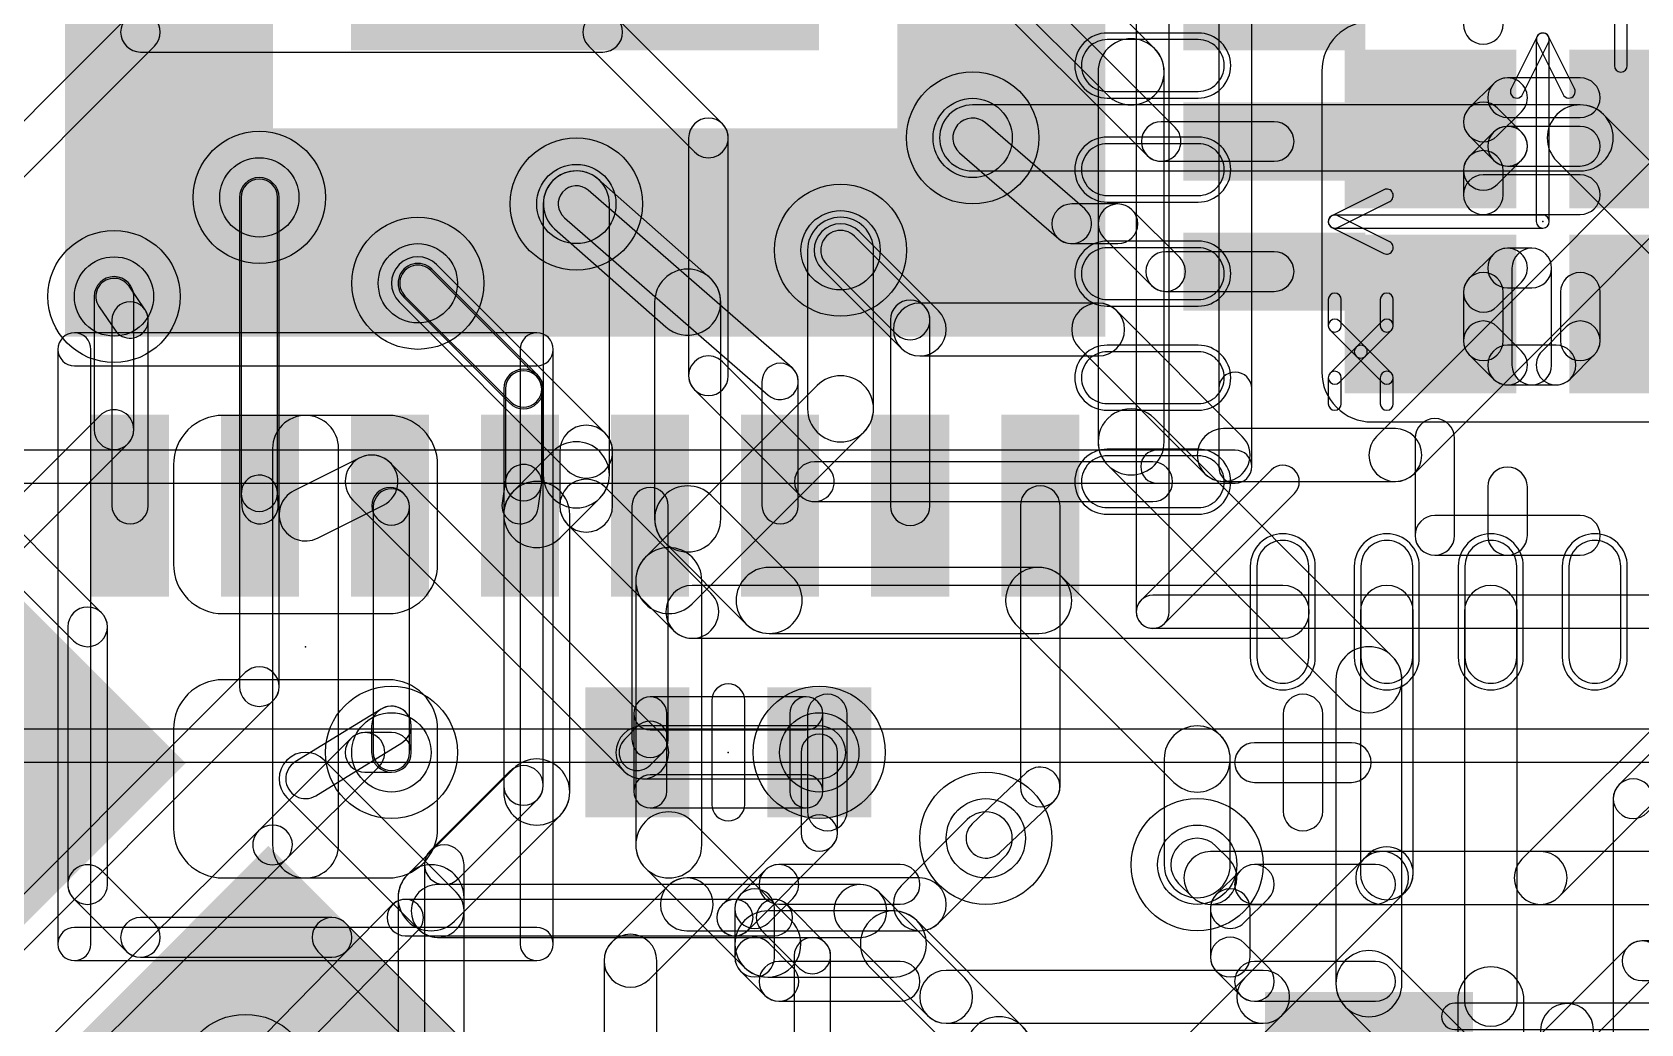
# Model space of a CAD drawing. Extents: x 0 to 2.5, y 0 to 3.1.
# Drawn here: x 0.5023 to 0.7459, y 2.4079 to 2.558 of the extents above; entities that cross this region are included whole.
import ezdxf

# ---------------------------------------------------------------- set-up
doc = ezdxf.new("R2010")
doc.units = 0
for name, color, linetype in [('1', 22, 'CONTINUOUS'), ('15', 6, 'CONTINUOUS'), ('16', 175, 'CONTINUOUS'), ('18', 82, 'CONTINUOUS'), ('19', 53, 'CONTINUOUS'), ('2', 4, 'CONTINUOUS'), ('21', 253, 'CONTINUOUS'), ('22', 253, 'CONTINUOUS'), ('23', 7, 'CONTINUOUS'), ('24', 7, 'CONTINUOUS'), ('31', 253, 'CONTINUOUS'), ('32', 253, 'CONTINUOUS'), ('46', 140, 'CONTINUOUS'), ('51', 253, 'CONTINUOUS')]:
    doc.layers.add(name, color=color, linetype=linetype)

# ---------------------------------------------------------------- blocks, each defined once
blk = doc.blocks.new('RECT')
blk.add_solid([(-0.5, -0.5), (0.5, -0.5), (-0.5, 0.5), (0.5, 0.5)])
blk = doc.blocks.new('RECT96000X40000R100')
blk.add_lwpolyline([(0.011811, 0), (0.011811, 0, 0.414214), (0.00689, 0.004921), (-0.00689, 0.004921, 0.414214), (-0.011811, 0), (-0.011811, 0, 0.414214), (-0.00689, -0.004921), (0.00689, -0.004921, 0.414214)], format="xyb", close=True)
blk = doc.blocks.new('RECT87872X31872R100')
blk.add_lwpolyline([(0.010811, 0), (0.010811, 0, 0.414214), (0.00689, 0.003921), (-0.00689, 0.003921, 0.414214), (-0.010811, 0), (-0.010811, 0, 0.414214), (-0.00689, -0.003921), (0.00689, -0.003921, 0.414214)], format="xyb", close=True)
blk = doc.blocks.new('RECT272000X246400R25')
blk.add_lwpolyline([(0.033465, -0.022736), (0.033465, 0.022736, 0.414214), (0.025886, 0.030315), (-0.025886, 0.030315, 0.414214), (-0.033465, 0.022736), (-0.033465, -0.022736, 0.414214), (-0.025886, -0.030315), (0.025886, -0.030315, 0.414214)], format="xyb", close=True)
blk = doc.blocks.new('RECT121920X162560R50')
blk.add_lwpolyline([(0.015, -0.0125), (0.015, 0.0125, 0.414214), (0.0075, 0.02), (-0.0075, 0.02, 0.414214), (-0.015, 0.0125), (-0.015, -0.0125, 0.414214), (-0.0075, -0.02), (0.0075, -0.02, 0.414214)], format="xyb", close=True)
blk = doc.blocks.new('ROUNDV')
blk.add_circle((0, 0), 0.5)

msp = doc.modelspace()

# ---------------------------------------------------------------- linework, layer by layer
at = {"layer": '1'}
for points in [[(0.945531, 2.554331, 1), (0.950531, 2.554331, 0.414214), (0.633071, 2.871791, 1), (0.633071, 2.866791, -0.414214)], [(0.675405, 2.543578), (0.648861, 2.570121, 1), (0.644619, 2.565879), (0.671162, 2.539335, 1)], [(0.766912, 2.557828), (0.705912, 2.496828, 1), (0.711569, 2.491172), (0.772569, 2.552172, 1)], [(0.633071, 2.24187, 1), (0.633071, 2.23687, 0.414214), (0.950531, 2.554331, 1), (0.945531, 2.554331, -0.414214)], [(0.661705, 2.531267), (0.646705, 2.544267, 1), (0.642775, 2.539733), (0.657775, 2.526733, 1)], [(0.690402, 2.544457), (0.673283, 2.544457, 1), (0.673283, 2.538457), (0.690402, 2.538457, 1)], [(0.53949, 2.48822), (0.53949, 2.533, 1), (0.53399, 2.533), (0.53399, 2.48822, 1)], [(0.617404, 2.507216), (0.586546, 2.534074, 1), (0.582935, 2.529926), (0.613793, 2.503067, 1)], [(0.66674, 2.532), (0.65974, 2.532, 1), (0.65974, 2.526), (0.66674, 2.526, 1)], [(0.67609, 2.523893), (0.668861, 2.531121, 1), (0.664619, 2.526879), (0.671847, 2.51965, 1)], [(0.639569, 2.515828), (0.627569, 2.527828, 1), (0.621912, 2.522172), (0.633912, 2.510172, 1)], [(0.637405, 2.516578), (0.626861, 2.527121, 1), (0.622619, 2.522879), (0.633162, 2.512335, 1)], [(0.690402, 2.524772), (0.673969, 2.524772, 1), (0.673969, 2.518772), (0.690402, 2.518772, 1)], [(0.578685, 2.505945), (0.562685, 2.521945, 1), (0.558796, 2.518055), (0.574796, 2.502055, 1)], [(0.519445, 2.515983), (0.517012, 2.51955, 1), (0.512468, 2.51645), (0.514901, 2.512883, 1)], [(0.519923, 2.486339), (0.519923, 2.514433, 1), (0.514423, 2.514433), (0.514423, 2.486339, 1)], [(0.638283, 2.486339), (0.638283, 2.514457, 1), (0.632283, 2.514457), (0.632283, 2.486339, 1)], [(0.66374, 2.517), (0.63674, 2.517, 1), (0.63674, 2.509), (0.66374, 2.509, 1)], [(0.685569, 2.496828), (0.666569, 2.515828, 1), (0.660912, 2.510172), (0.679912, 2.491172, 1)], [(0.57949, 2.489827), (0.57949, 2.504, 1), (0.57399, 2.504), (0.57399, 2.489827, 1)], [(0.618348, 2.486339), (0.618348, 2.505142, 1), (0.612848, 2.505142), (0.612848, 2.486339, 1)], [(0.70874, 2.498), (0.68274, 2.498, 1), (0.68274, 2.49), (0.70874, 2.49, 1)], [(0.578949, 2.485939), (0.579461, 2.489428, 1), (0.574019, 2.490226), (0.573507, 2.486738, 1)], [(0.539603, 2.486511), (0.539485, 2.488393, 1), (0.533996, 2.488048), (0.534114, 2.486166, 1)], [(0.651969, 2.486339), (0.651969, 2.443772, 1), (0.657969, 2.443772), (0.657969, 2.486339, 1)], [(0.554599, 2.484394), (0.554796, 2.484197, 1), (0.558685, 2.488086), (0.558488, 2.488283, 1)], [(0.55399, 2.486142), (0.55399, 2.449, 1), (0.55949, 2.449), (0.55949, 2.486142, 1)], [(0.593163, 2.486339), (0.593163, 2.450953, 1), (0.598663, 2.450953), (0.598663, 2.486339, 1)], [(0.753912, 2.458828), (0.727912, 2.432828, 1), (0.733569, 2.427172), (0.759569, 2.453172, 1)], [(0.593969, 2.452897), (0.592016, 2.450945, 1), (0.595905, 2.447055), (0.597858, 2.449008, 1)], [(0.61877, 2.449), (0.61877, 2.43678, 1), (0.62427, 2.43678), (0.62427, 2.449, 1)], [(0.652909, 2.445953), (0.64468, 2.438181, 1), (0.6488, 2.433819), (0.657028, 2.441591, 1)], [(0.619575, 2.438724), (0.606796, 2.425945, 1), (0.610685, 2.422055), (0.623464, 2.434835, 1)], [(0.683569, 2.432828), (0.681569, 2.434828, 1), (0.675912, 2.429172), (0.677912, 2.427172, 1)], [(0.73074, 2.434), (0.68074, 2.434, 1), (0.68074, 2.426), (0.73074, 2.426, 1)], [(0.556862, 2.425926), (0.532671, 2.401278, 1), (0.536597, 2.397425), (0.560787, 2.422074, 1)], [(0.60874, 2.42675), (0.558824, 2.42675, 1), (0.558824, 2.42125), (0.60874, 2.42125, 1)], [(0.61474, 2.42675), (0.60874, 2.42675, 1), (0.60874, 2.42125), (0.61474, 2.42125, 1)], [(0.622433, 2.420197), (0.616685, 2.425945, 1), (0.612796, 2.422055), (0.618544, 2.416307, 1)], [(0.623238, 2.397469), (0.623238, 2.418252, 1), (0.617738, 2.418252), (0.617738, 2.397469, 1)], [(0.33591, 2.414943, 1), (0.33157, 2.412459, 0.267949), (0.633061, 2.23687, 1), (0.63308, 2.24187, -0.267949)]]:
    msp.add_lwpolyline(points, format="xyb", close=True, dxfattribs=at)
at = {"layer": '15'}
for points in [[(0.64474, 2.537), (0.73674, 2.537, 1), (0.73674, 2.547), (0.64474, 2.547, 1)], [(0.733205, 2.538464), (0.801205, 2.470464, 1), (0.808276, 2.477536), (0.740276, 2.545536, 1)], [(0.53974, 2.458961), (0.53974, 2.533, 1), (0.53374, 2.533), (0.53374, 2.458961, 1)], [(0.604904, 2.520893), (0.588046, 2.535751, 1), (0.581434, 2.528249), (0.598292, 2.513391, 1)], [(0.51774, 2.49785), (0.51774, 2.518, 1), (0.51174, 2.518), (0.51174, 2.49785, 1)], [(0.578861, 2.506121), (0.562861, 2.522121, 1), (0.558619, 2.517879), (0.574619, 2.501879, 1)], [(0.606598, 2.484339), (0.606598, 2.517142, 1), (0.596598, 2.517142), (0.596598, 2.484339, 1)], [(0.57974, 2.444), (0.57974, 2.504, 1), (0.57374, 2.504), (0.57374, 2.444, 1)], [(0.378358, 2.357225), (0.516861, 2.495729, 1), (0.512619, 2.499972), (0.374115, 2.361468, 1)], [(0.617473, 2.475536), (0.605134, 2.487874, 1), (0.598063, 2.480803), (0.610401, 2.468464, 1)], [(0.65474, 2.477), (0.613937, 2.477, 1), (0.613937, 2.467), (0.65474, 2.467, 1)], [(0.682276, 2.451536), (0.658276, 2.475536, 1), (0.651205, 2.468464), (0.675205, 2.444464, 1)], [(0.406358, 2.324335), (0.538861, 2.456839, 1), (0.534619, 2.461082), (0.402115, 2.328578, 1)], [(0.68374, 2.432), (0.68374, 2.448, 1), (0.67374, 2.448), (0.67374, 2.432, 1)], [(0.540861, 2.432879), (0.554861, 2.446879, 1), (0.550619, 2.451121), (0.536619, 2.437121, 1)], [(0.55274, 2.446), (0.55674, 2.446, 1), (0.55674, 2.452), (0.55274, 2.452, 1)], [(0.566861, 2.429879), (0.578861, 2.441879, 1), (0.574619, 2.446121), (0.562619, 2.434121, 1)], [(0.639569, 2.423172), (0.649569, 2.433172, 1), (0.643912, 2.438828), (0.633912, 2.428828, 1)], [(0.536629, 2.437132), (0.434125, 2.335628, 1), (0.438347, 2.331364), (0.540851, 2.432868, 1)], [(0.56774, 2.4), (0.56774, 2.432, 1), (0.56174, 2.432), (0.56174, 2.4, 1)], [(0.649569, 2.367172), (0.709569, 2.427172, 1), (0.703912, 2.432828), (0.643912, 2.372828, 1)], [(0.70674, 2.426), (0.76674, 2.426, 1), (0.76674, 2.434), (0.70674, 2.434, 1)], [(0.598632, 2.428828), (0.590101, 2.420297, 1), (0.595758, 2.41464), (0.604289, 2.423172, 1)], [(0.601461, 2.422), (0.63674, 2.422, 1), (0.63674, 2.43), (0.601461, 2.43, 1)], [(0.588929, 2.417469), (0.588929, 2.399469, 1), (0.596929, 2.399469), (0.596929, 2.417469, 1)]]:
    msp.add_lwpolyline(points, format="xyb", close=True, dxfattribs=at)
at = {"layer": '16'}
for points in [[(0.945531, 2.554331, 1), (0.950531, 2.554331, 0.414214), (0.633071, 2.871791, 1), (0.633071, 2.866791, -0.414214)], [(0.516619, 2.560121), (0.488619, 2.532121, 1), (0.492861, 2.527879), (0.520861, 2.555879, 1)], [(0.58874, 2.561), (0.51874, 2.561, 1), (0.51874, 2.555), (0.58874, 2.555, 1)], [(0.606861, 2.544121), (0.590861, 2.560121, 1), (0.586619, 2.555879), (0.602619, 2.539879, 1)], [(0.633071, 2.24187, 1), (0.633071, 2.23687, 0.414214), (0.950531, 2.554331, 1), (0.945531, 2.554331, -0.414214)], [(0.60774, 2.506), (0.60774, 2.542, 1), (0.60174, 2.542), (0.60174, 2.506, 1)], [(0.589057, 2.49734), (0.563569, 2.522828, 1), (0.557912, 2.517172), (0.5834, 2.491683, 1)], [(0.622901, 2.492082), (0.606861, 2.508121, 1), (0.602619, 2.503879), (0.618658, 2.487839, 1)], [(0.53874, 2.495), (0.53874, 2.435, 1), (0.54874, 2.435), (0.54874, 2.495, 1)], [(0.590228, 2.486339), (0.590228, 2.494512, 1), (0.582228, 2.494512), (0.582228, 2.486339, 1)], [(0.545529, 2.481422), (0.555529, 2.486422, 1), (0.551951, 2.493578), (0.541951, 2.488578, 1)], [(0.550912, 2.487172), (0.591912, 2.446172, 1), (0.597569, 2.451828), (0.556569, 2.492828, 1)], [(0.672016, 2.492961), (0.62078, 2.492961, 1), (0.62078, 2.486961), (0.672016, 2.486961, 1)], [(0.488619, 2.485879), (0.508619, 2.465879, 1), (0.512861, 2.470121), (0.492861, 2.490121, 1)], [(0.60512, 2.473104), (0.589057, 2.489167, 1), (0.5834, 2.48351), (0.599463, 2.467447, 1)], [(0.691701, 2.474276), (0.602291, 2.474276, 1), (0.602291, 2.466276), (0.691701, 2.466276, 1)], [(0.703449, 2.470276), (0.703449, 2.430709, 1), (0.711449, 2.430709), (0.711449, 2.470276, 1)], [(0.719197, 2.470276), (0.719197, 2.411543, 1), (0.727197, 2.411543), (0.727197, 2.470276, 1)], [(0.50774, 2.468), (0.50774, 2.429, 1), (0.51374, 2.429), (0.51374, 2.468, 1)], [(0.545312, 2.442445), (0.558312, 2.450445, 1), (0.555168, 2.455555), (0.542168, 2.447555, 1)], [(0.55374, 2.453), (0.55374, 2.449, 1), (0.55974, 2.449), (0.55974, 2.453, 1)], [(0.59474, 2.445), (0.62152, 2.445, 1), (0.62152, 2.453), (0.59474, 2.453, 1)], [(0.752572, 2.454074), (0.742619, 2.444121, 1), (0.746861, 2.439879), (0.756814, 2.449831, 1)], [(0.80874, 2.4525), (0.49374, 2.4525, 1), (0.49374, 2.4475), (0.80874, 2.4475, 1)], [(0.566569, 2.427828), (0.546569, 2.447828, 1), (0.540912, 2.442172), (0.560912, 2.422172, 1)], [(0.74174, 2.442), (0.74174, 2.382, 1), (0.74774, 2.382), (0.74774, 2.442, 1)], [(0.70462, 2.433537), (0.685912, 2.414828, 1), (0.691569, 2.409172), (0.710277, 2.42788, 1)], [(0.508619, 2.426879), (0.516619, 2.418879, 1), (0.520861, 2.423121), (0.512861, 2.431121, 1)], [(0.62774, 2.429), (0.56374, 2.429, 1), (0.56374, 2.421), (0.62774, 2.421, 1)], [(0.643569, 2.414828), (0.630569, 2.427828, 1), (0.624912, 2.422172), (0.637912, 2.409172, 1)], [(0.51874, 2.418), (0.54774, 2.418, 1), (0.54774, 2.424), (0.51874, 2.424, 1)], [(0.545619, 2.418879), (0.56915, 2.395347, 1), (0.573393, 2.39959), (0.549861, 2.423121, 1)], [(0.33591, 2.414943, 1), (0.33157, 2.412459, 0.267949), (0.633061, 2.23687, 1), (0.63308, 2.24187, -0.267949)], [(0.718197, 2.411543), (0.718197, 2.390457, 1), (0.728197, 2.390457), (0.728197, 2.411543, 1)], [(0.68874, 2.416), (0.64074, 2.416, 1), (0.64074, 2.408), (0.68874, 2.408, 1)]]:
    msp.add_lwpolyline(points, format="xyb", close=True, dxfattribs=at)
at = {"layer": '19'}
for radius in [0.304381, 0.304281]:
    msp.add_circle((0.633071, 2.554331), radius, dxfattribs=at)
at = {"layer": '2'}
for points in [[(0.649205, 2.564464), (0.665205, 2.548464, 1), (0.672276, 2.555536), (0.656276, 2.571536, 1)], [(0.66374, 2.552), (0.66374, 2.496, 1), (0.67374, 2.496), (0.67374, 2.552, 1)], [(0.58974, 2.491), (0.58974, 2.532, 1), (0.57974, 2.532), (0.57974, 2.491, 1)], [(0.62974, 2.501), (0.62974, 2.525, 1), (0.61974, 2.525), (0.61974, 2.501, 1)], [(0.602276, 2.471464), (0.628276, 2.497464, 1), (0.621205, 2.504536), (0.595205, 2.478536, 1)], [(0.665205, 2.492464), (0.701205, 2.456464, 1), (0.708276, 2.463536), (0.672276, 2.499536, 1)], [(0.582276, 2.481464), (0.588276, 2.487464, 1), (0.581205, 2.494536), (0.575205, 2.488536, 1)], [(0.58374, 2.443), (0.58374, 2.485, 1), (0.57374, 2.485), (0.57374, 2.443, 1)], [(0.60374, 2.435), (0.60374, 2.475, 1), (0.59374, 2.475), (0.59374, 2.435, 1)], [(0.69974, 2.46), (0.69974, 2.414, 1), (0.70974, 2.414), (0.70974, 2.46, 1)], [(0.566276, 2.423464), (0.582276, 2.439464, 1), (0.575205, 2.446536), (0.559205, 2.430536, 1)], [(0.617276, 2.423536), (0.602276, 2.438536, 1), (0.595205, 2.431464), (0.610205, 2.416464, 1)], [(0.56774, 2.378), (0.56774, 2.427, 1), (0.55774, 2.427), (0.55774, 2.378, 1)], [(0.63274, 2.425), (0.61374, 2.425, 1), (0.61374, 2.415), (0.63274, 2.415, 1)], [(0.629205, 2.416464), (0.645205, 2.400464, 1), (0.652276, 2.407536), (0.636276, 2.423536, 1)], [(0.701205, 2.410464), (0.755205, 2.356464, 1), (0.762276, 2.363536), (0.708276, 2.417536, 1)], [(0.64374, 2.404), (0.64374, 2.274, 1), (0.65374, 2.274), (0.65374, 2.404, 1)]]:
    msp.add_lwpolyline(points, format="xyb", close=True, dxfattribs=at)
at = {"layer": '21'}
for points in [[(0.725061, 2.559188), (0.725061, 2.566527, 1), (0.719061, 2.566527), (0.719061, 2.559188, 1)], [(0.724182, 2.542294), (0.727852, 2.545964, 1), (0.723609, 2.550206), (0.71994, 2.546537, 1)], [(0.725731, 2.545085), (0.73674, 2.545085, 1), (0.73674, 2.551085), (0.725731, 2.551085, 1)], [(0.727852, 2.542867), (0.724182, 2.546537, 1), (0.71994, 2.542294), (0.723609, 2.538624, 1)], [(0.724182, 2.534954), (0.727852, 2.538624, 1), (0.723609, 2.542867), (0.71994, 2.539197, 1)], [(0.725731, 2.537745), (0.73674, 2.537745, 1), (0.73674, 2.543745), (0.725731, 2.543745, 1)], [(0.725061, 2.533406), (0.725061, 2.537076, 1), (0.719061, 2.537076), (0.719061, 2.533406, 1)], [(0.73674, 2.536406), (0.722061, 2.536406, 1), (0.722061, 2.530406), (0.73674, 2.530406, 1)], [(0.724182, 2.516512), (0.727852, 2.520182, 1), (0.723609, 2.524424), (0.71994, 2.520755, 1)], [(0.725731, 2.519303), (0.729401, 2.519303, 1), (0.729401, 2.525303), (0.725731, 2.525303, 1)], [(0.726401, 2.522303), (0.726401, 2.507624, 1), (0.732401, 2.507624), (0.732401, 2.522303, 1)], [(0.725061, 2.511294), (0.725061, 2.518633, 1), (0.719061, 2.518633), (0.719061, 2.511294, 1)], [(0.73374, 2.518633), (0.73374, 2.511294, 1), (0.73974, 2.511294), (0.73974, 2.518633, 1)], [(0.727852, 2.509745), (0.724182, 2.513415, 1), (0.71994, 2.509172), (0.723609, 2.505503, 1)], [(0.734619, 2.513415), (0.730949, 2.509745, 1), (0.735192, 2.505503), (0.738861, 2.509172, 1)], [(0.73307, 2.510624), (0.725731, 2.510624, 1), (0.725731, 2.504624), (0.73307, 2.504624, 1)], [(0.686996, 2.492244), (0.686996, 2.504055, 1), (0.681996, 2.504055), (0.681996, 2.492244, 1)], [(0.717721, 2.481842), (0.717721, 2.496521, 1), (0.711721, 2.496521), (0.711721, 2.481842, 1)], [(0.684496, 2.494744), (0.672685, 2.494744, 1), (0.672685, 2.489744), (0.684496, 2.489744, 1)], [(0.728731, 2.481842), (0.728731, 2.489181, 1), (0.722731, 2.489181), (0.722731, 2.481842, 1)], [(0.73674, 2.484842), (0.714721, 2.484842, 1), (0.714721, 2.478842), (0.73674, 2.478842, 1)], [(0.60524, 2.456874), (0.60524, 2.441126, 1), (0.61024, 2.441126), (0.61024, 2.456874, 1)], [(0.73874, 2.387), (0.73874, 2.407, 1), (0.73074, 2.407), (0.73074, 2.387, 1)]]:
    msp.add_lwpolyline(points, format="xyb", close=True, dxfattribs=at)
at = {"layer": '22'}
for points in [[(0.50624, 2.51), (0.50624, 2.42, 1), (0.51124, 2.42), (0.51124, 2.51, 1)], [(0.57874, 2.5125), (0.50874, 2.5125, 1), (0.50874, 2.5075), (0.57874, 2.5075, 1)], [(0.58124, 2.42), (0.58124, 2.51, 1), (0.57624, 2.51), (0.57624, 2.42, 1)], [(0.62575, 2.440128), (0.62575, 2.454807, 1), (0.61975, 2.454807), (0.61975, 2.440128, 1)], [(0.69775, 2.440128), (0.69775, 2.454807, 1), (0.69175, 2.454807), (0.69175, 2.440128, 1)], [(0.702089, 2.450468), (0.68741, 2.450468, 1), (0.68741, 2.444468), (0.702089, 2.444468, 1)], [(0.613861, 2.423234), (0.617531, 2.426904, 1), (0.613289, 2.431146), (0.609619, 2.427477, 1)], [(0.61541, 2.426025), (0.633759, 2.426025, 1), (0.633759, 2.432025), (0.61541, 2.432025, 1)], [(0.685861, 2.423234), (0.689531, 2.426904, 1), (0.685289, 2.431146), (0.681619, 2.427477, 1)], [(0.68741, 2.426025), (0.705759, 2.426025, 1), (0.705759, 2.432025), (0.68741, 2.432025, 1)], [(0.61474, 2.418016), (0.61474, 2.425355, 1), (0.60874, 2.425355), (0.60874, 2.418016, 1)], [(0.68674, 2.418016), (0.68674, 2.425355, 1), (0.68074, 2.425355), (0.68074, 2.418016, 1)], [(0.50874, 2.4175), (0.57874, 2.4175, 1), (0.57874, 2.4225), (0.50874, 2.4225, 1)], [(0.617531, 2.416467), (0.613861, 2.420137, 1), (0.609619, 2.415894), (0.613289, 2.412225, 1)], [(0.689531, 2.416467), (0.685861, 2.420137, 1), (0.681619, 2.415894), (0.685289, 2.412225, 1)], [(0.743968, 2.419582), (0.729289, 2.404903, 1), (0.733531, 2.400661), (0.74821, 2.41534, 1)], [(0.749759, 2.420461), (0.746089, 2.420461, 1), (0.746089, 2.414461), (0.749759, 2.414461, 1)], [(0.633759, 2.417346), (0.61541, 2.417346, 1), (0.61541, 2.411346), (0.633759, 2.411346, 1)], [(0.705759, 2.417346), (0.68741, 2.417346, 1), (0.68741, 2.411346), (0.705759, 2.411346, 1)]]:
    msp.add_lwpolyline(points, format="xyb", close=True, dxfattribs=at)
at = {"layer": '23'}
for points in [[(0.681996, 2.689094), (0.681996, 2.492244, 1), (0.686996, 2.492244), (0.686996, 2.689094, 1)], [(0.684496, 2.494744), (0.487646, 2.494744, 1), (0.487646, 2.489744), (0.684496, 2.489744, 1)], [(0.595929, 2.452406), (0.619551, 2.452406, 1), (0.619551, 2.457406), (0.595929, 2.457406, 1)], [(0.598429, 2.443094), (0.598429, 2.454906, 1), (0.593429, 2.454906), (0.593429, 2.443094, 1)], [(0.617051, 2.454906), (0.617051, 2.443094, 1), (0.622051, 2.443094), (0.622051, 2.454906, 1)], [(0.619551, 2.445594), (0.595929, 2.445594, 1), (0.595929, 2.440594), (0.619551, 2.440594, 1)]]:
    msp.add_lwpolyline(points, format="xyb", close=True, dxfattribs=at)
msp.add_point((0.60774, 2.449), dxfattribs=at)
at = {"layer": '24'}
for points in [[(0.669516, 2.588386), (0.669516, 2.470276, 1), (0.674516, 2.470276), (0.674516, 2.588386, 1)], [(0.741898, 2.560827), (0.741898, 2.552953, 1), (0.743866, 2.552953), (0.743866, 2.560827, 1)], [(0.730191, 2.55733), (0.726254, 2.549456, 1), (0.728014, 2.548576), (0.731951, 2.55645, 1)], [(0.732055, 2.529331), (0.732055, 2.55689, 1), (0.730087, 2.55689), (0.730087, 2.529331, 1)], [(0.730191, 2.55645), (0.734128, 2.548576, 1), (0.735888, 2.549456), (0.731951, 2.55733, 1)], [(0.700015, 2.52845), (0.707889, 2.532387, 1), (0.707009, 2.534148), (0.699135, 2.530211, 1)], [(0.731071, 2.530315), (0.699575, 2.530315, 1), (0.699575, 2.528346), (0.731071, 2.528346, 1)], [(0.699135, 2.52845), (0.707009, 2.524513, 1), (0.707889, 2.526274), (0.700015, 2.530211, 1)], [(0.700559, 2.513583), (0.700559, 2.51752, 1), (0.698591, 2.51752), (0.698591, 2.513583, 1)], [(0.706465, 2.51752), (0.706465, 2.513583, 1), (0.708433, 2.513583), (0.708433, 2.51752, 1)], [(0.704208, 2.510342), (0.700271, 2.514279, 1), (0.698879, 2.512887), (0.702816, 2.50895, 1)], [(0.706753, 2.514279), (0.702816, 2.510342, 1), (0.704208, 2.50895), (0.708145, 2.512887, 1)], [(0.702816, 2.510342), (0.698879, 2.506405, 1), (0.700271, 2.505013), (0.704208, 2.50895, 1)], [(0.702816, 2.50895), (0.706753, 2.505013, 1), (0.708145, 2.506405), (0.704208, 2.510342, 1)], [(0.698591, 2.505709), (0.698591, 2.501772, 1), (0.700559, 2.501772), (0.700559, 2.505709, 1)], [(0.706465, 2.505709), (0.706465, 2.501772, 1), (0.708433, 2.501772), (0.708433, 2.505709, 1)], [(0.673784, 2.468508), (0.693469, 2.488193, 1), (0.689933, 2.491728), (0.670248, 2.472043, 1)], [(0.790126, 2.472776), (0.672016, 2.472776, 1), (0.672016, 2.467776), (0.790126, 2.467776, 1)]]:
    msp.add_lwpolyline(points, format="xyb", close=True, dxfattribs=at)
for p in [(0.731071, 2.529331), (0.54374, 2.465)]:
    msp.add_point(p, dxfattribs=at)
at = {"layer": '46'}
for points in [[(0.297402, 2.441498, 1), (0.202598, 2.409683, 0.32219), (0.633057, 2.1, 1), (0.633084, 2.2, -0.32219)], [(0.633057, 2.2, 1), (0.633084, 2.1, 0.32219), (1.063544, 2.409683, 1), (0.96874, 2.441498, -0.32219)]]:
    msp.add_lwpolyline(points, format="xyb", close=True, dxfattribs=at)
at = {"layer": '51'}
msp.add_lwpolyline([(0.751748, 2.411047), (0.717732, 2.411047, 1), (0.717732, 2.407047), (0.751748, 2.407047, 1)], format="xyb", close=True, dxfattribs=at)

# ---------------------------------------------------------------- block references
at = {"layer": '1'}
for p, xscale, yscale, rotation in [((0.586071, 2.590669), 0.070866, 0.070866, 270), ((0.690402, 2.561142), 0.011811, 0.027559, 270), ((0.690402, 2.541457), 0.011811, 0.027559, 270), ((0.690402, 2.521772), 0.011811, 0.027559, 270), ((0.517173, 2.486339), 0.011811, 0.027559, 180), ((0.536858, 2.486339), 0.011811, 0.027559, 180), ((0.556543, 2.486339), 0.011811, 0.027559, 180), ((0.576228, 2.486339), 0.011811, 0.027559, 180), ((0.595913, 2.486339), 0.011811, 0.027559, 180), ((0.615598, 2.486339), 0.011811, 0.027559, 180), ((0.635283, 2.486339), 0.011811, 0.027559, 180), ((0.654969, 2.486339), 0.011811, 0.027559, 180), ((0.490092, 2.443894), 0.055118, 0.045276, 45), ((0.534634, 2.399352), 0.055118, 0.045276, 45), ((0.70474, 2.397), 0.031496, 0.031496, 180)]:
    msp.add_blockref('RECT', p, dxfattribs=dict(at, xscale=xscale, yscale=yscale, rotation=rotation))
at = {"layer": '1', "xscale": 0.015748, "yscale": 0.019685}
for p in [(0.593961, 2.449), (0.62152, 2.449)]:
    msp.add_blockref('RECT', p, dxfattribs=at)
at = {"layer": '16'}
for p in [(0.672016, 2.552953), (0.672016, 2.537205), (0.672016, 2.521457), (0.672016, 2.505709), (0.672016, 2.489961)]:
    msp.add_blockref('RECT96000X40000R100', p, dxfattribs=at)
for name, p, rotation in [('RECT272000X246400R25', (0.731071, 2.529331), 180), ('RECT121920X162560R50', (0.54374, 2.485), 270), ('RECT96000X40000R100', (0.691701, 2.470276), 90), ('RECT96000X40000R100', (0.707449, 2.470276), 90), ('RECT96000X40000R100', (0.723197, 2.470276), 90), ('RECT96000X40000R100', (0.738945, 2.470276), 90), ('RECT121920X162560R50', (0.54374, 2.445), 270)]:
    msp.add_blockref(name, p, dxfattribs=dict(at, rotation=rotation))
at = {"layer": '18'}
for p, xscale, yscale in [((0.64474, 2.542), 0.02, 0.02), ((0.64474, 2.542), 0.02, 0.02), ((0.64474, 2.542), 0.012, 0.012), ((0.64474, 2.542), 0.012, 0.012), ((0.53674, 2.533), 0.02, 0.02), ((0.53674, 2.533), 0.02, 0.02), ((0.58474, 2.532), 0.02, 0.02), ((0.58474, 2.532), 0.02, 0.02), ((0.53674, 2.533), 0.012, 0.012), ((0.53674, 2.533), 0.012, 0.012), ((0.58474, 2.532), 0.012, 0.012), ((0.58474, 2.532), 0.012, 0.012), ((0.62474, 2.525), 0.02, 0.02), ((0.62474, 2.525), 0.02, 0.02), ((0.62474, 2.525), 0.012, 0.012), ((0.62474, 2.525), 0.012, 0.012), ((0.56074, 2.52), 0.02, 0.02), ((0.56074, 2.52), 0.02, 0.02), ((0.51474, 2.518), 0.02, 0.02), ((0.51474, 2.518), 0.02, 0.02), ((0.56074, 2.52), 0.012, 0.012), ((0.56074, 2.52), 0.012, 0.012), ((0.51474, 2.518), 0.012, 0.012), ((0.51474, 2.518), 0.012, 0.012), ((0.55674, 2.449), 0.02, 0.02), ((0.55674, 2.449), 0.02, 0.02), ((0.62152, 2.449), 0.02, 0.02), ((0.62152, 2.449), 0.02, 0.02), ((0.55674, 2.449), 0.012, 0.012), ((0.55674, 2.449), 0.012, 0.012), ((0.62152, 2.449), 0.012, 0.012), ((0.62152, 2.449), 0.012, 0.012), ((0.64674, 2.436), 0.02, 0.02), ((0.64674, 2.436), 0.02, 0.02), ((0.64674, 2.436), 0.012, 0.012), ((0.64674, 2.436), 0.012, 0.012), ((0.67874, 2.432), 0.02, 0.02), ((0.67874, 2.432), 0.02, 0.02), ((0.67874, 2.432), 0.012, 0.012), ((0.67874, 2.432), 0.012, 0.012), ((0.534634, 2.399352), 0.02, 0.02), ((0.534634, 2.399352), 0.02, 0.02)]:
    msp.add_blockref('ROUNDV', p, dxfattribs=dict(at, xscale=xscale, yscale=yscale))
at = {"layer": '21', "rotation": 270}
for p, xscale, yscale in [((0.523079, 2.590669), 0.15748, 0.031496), ((0.649063, 2.590669), 0.15748, 0.031496), ((0.586071, 2.527677), 0.031496, 0.15748)]:
    msp.add_blockref('RECT', p, dxfattribs=dict(at, xscale=xscale, yscale=yscale))
at = {"layer": '31'}
for p, xscale, yscale, rotation in [((0.690402, 2.561142), 0.009811, 0.025559, 270), ((0.690402, 2.541457), 0.009811, 0.025559, 270), ((0.690402, 2.521772), 0.009811, 0.025559, 270), ((0.517173, 2.486339), 0.009811, 0.025559, 180), ((0.536858, 2.486339), 0.009811, 0.025559, 180), ((0.556543, 2.486339), 0.009811, 0.025559, 180), ((0.576228, 2.486339), 0.009811, 0.025559, 180), ((0.595913, 2.486339), 0.009811, 0.025559, 180), ((0.615598, 2.486339), 0.009811, 0.025559, 180), ((0.635283, 2.486339), 0.009811, 0.025559, 180), ((0.654969, 2.486339), 0.009811, 0.025559, 180), ((0.490092, 2.443894), 0.053118, 0.043276, 45), ((0.534634, 2.399352), 0.053118, 0.043276, 45), ((0.70474, 2.397), 0.029496, 0.029496, 180)]:
    msp.add_blockref('RECT', p, dxfattribs=dict(at, xscale=xscale, yscale=yscale, rotation=rotation))
at = {"layer": '31', "xscale": 0.013748, "yscale": 0.017685}
for p in [(0.593961, 2.449), (0.62152, 2.449)]:
    msp.add_blockref('RECT', p, dxfattribs=at)
at = {"layer": '32'}
for p in [(0.672016, 2.552953), (0.672016, 2.537205), (0.672016, 2.521457), (0.672016, 2.505709), (0.672016, 2.489961)]:
    msp.add_blockref('RECT87872X31872R100', p, dxfattribs=at)
at = {"layer": '32', "xscale": 0.026, "yscale": 0.024, "rotation": 180}
for p in [(0.714071, 2.543331), (0.748071, 2.543331), (0.714071, 2.515331), (0.748071, 2.515331)]:
    msp.add_blockref('RECT', p, dxfattribs=at)
at = {"layer": '32', "rotation": 90}
for p in [(0.691701, 2.470276), (0.707449, 2.470276), (0.723197, 2.470276), (0.738945, 2.470276)]:
    msp.add_blockref('RECT87872X31872R100', p, dxfattribs=at)
at = {"layer": '51', "xscale": 0.014496, "yscale": 0.031496, "rotation": 180}
msp.add_blockref('RECT', (0.710492, 2.397), dxfattribs=at)

doc.saveas('drawing.dxf')
